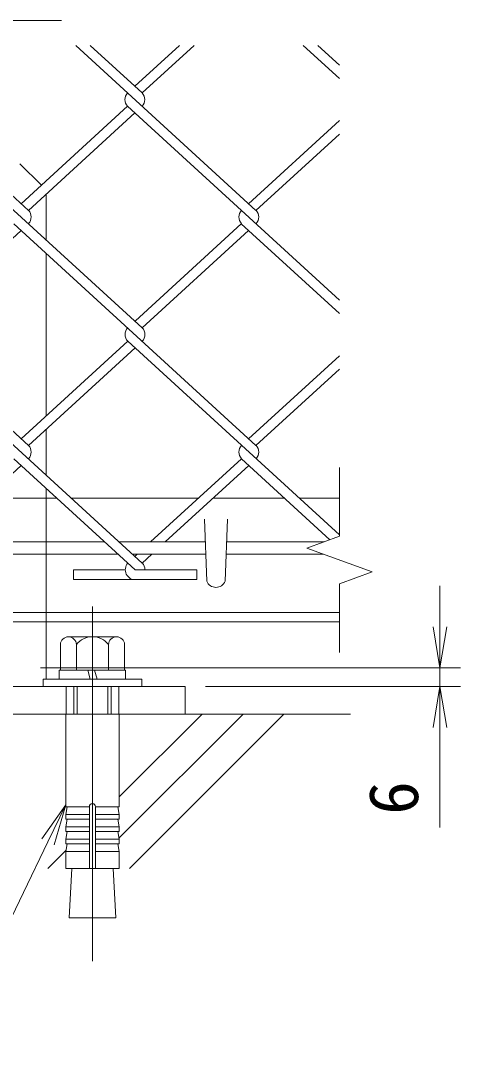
# Model space of a CAD drawing. Units: millimetres, scale not verified. Extents: x -4200 to 4200, y -2970 to 2970.
# Drawn here: x 1828 to 2256, y 468 to 1465 of the extents above; entities that cross this region are included whole.
import ezdxf
from ezdxf.enums import TextEntityAlignment as Align

# ---------------------------------------------------------------- set-up
doc = ezdxf.new("R2010")
doc.units = ezdxf.units.MM
doc.header["$LTSCALE"] = 20
doc.linetypes.add('DASHED', pattern=[7.5, 6, -1.5])
doc.linetypes.add('USER1', pattern=[50.8, 31.75, -6.35, 6.35, -6.35])
for name, color, linetype, lineweight in [('0-0_D-STR1', 1, 'Continuous', 18), ('0-1_D-BMK', 2, 'USER1', 13), ('0-2_D-STR-DIM', 7, 'Continuous', 9), ('0-3_D-STR3', 3, 'Continuous', 13), ('0-4_D-STR-TXT', 7, 'Continuous', 9), ('0-5_0', 7, 'Continuous', 9), ('0-6_D-STR2', 7, 'Continuous', 9), ('0-9_D-BGD', 7, 'Continuous', 9), ('0-A_D-DCR-HCH', 7, 'Continuous', 9)]:
    doc.layers.add(name, color=color, linetype=linetype, lineweight=lineweight)
doc.styles.add('ＭＳ ゴシック', font='')
doc.styles.get('ＭＳ ゴシック').set_extended_font_data('MS Gothic')

# ---------------------------------------------------------------- blocks, each defined once
blk = doc.blocks.new('_Open')
at = {"layer": '0-5_0'}
blk.add_line((-20, 3.33), (0, 0), dxfattribs=at)
blk.add_lwpolyline([(-20, -3.33), (0, 0), (-20, 0)], dxfattribs=at)
blk = doc.blocks.new('MLeader3')
at = {"layer": '0-4_D-STR-TXT'}
blk.add_line((1849.02, 668.55), (1872.4, 701.69), dxfattribs=at)
for points in [[(1861.03, 662.76), (1872.4, 701.69), (1855.03, 665.66)], [(1855.03, 665.66), (1759.86, 468.34), (1009.15, 468.34), (1001.95, 468.34)]]:
    blk.add_lwpolyline(points, dxfattribs=at)

msp = doc.modelspace()

# ---------------------------------------------------------------- linework, layer by layer
at = {"layer": '0-0_D-STR1'}
for p, q in [((1864.03, 999.74), (1794.15, 999.74)), ((2001.13, 999.74), (1877.88, 999.74)), ((2085.21, 999.74), (2015.34, 999.74)), ((2138.34, 999.74), (2099.42, 999.74)), ((2009.34, 919.12), (2007.23, 979.5)), ((2027.34, 919.12), (2029.45, 979.5)), ((1737.09, 888.74), (2138.34, 888.74)), ((1737.09, 879.74), (2138.34, 879.74))]:
    msp.add_line(p, q, dxfattribs=at)
msp.add_arc((2018.34, 922.87), 9.75, 202.61986, 337.38014, dxfattribs=at)
at = {"layer": '0-1_D-BMK'}
msp.add_line((1898.34, 894.46), (1898.34, 549.47), dxfattribs=at)
at = {"layer": '0-2_D-STR-DIM'}
for p, q in [((1868.34, 1464.65), (1741.43, 1464.65)), ((2138.34, 962.82), (2138.34, 1029.74)), ((2138.34, 849.74), (2138.34, 916.65)), ((2236.05, 874.74), (2236.05, 914.74)), ((1847.84, 834.74), (2256.05, 834.74)), ((2236.05, 834.74), (2236.05, 816.74)), ((2008.34, 816.74), (2256.05, 816.74)), ((2236.05, 776.74), (2236.05, 679.36))]:
    msp.add_line(p, q, dxfattribs=at)
msp.add_lwpolyline([(2138.34, 962.82), (2106.62, 951.28), (2170.05, 928.19), (2138.34, 916.65)], dxfattribs=at)
at = {"layer": '0-3_D-STR3'}
for p, q in [((1827.84, 1325.24), (1848.66, 1304.42)), ((1853.34, 1250.95), (1853.34, 1295.68)), ((1853.34, 1080.01), (1853.34, 1237.93)), ((1853.34, 1022.23), (1853.34, 1066.99)), ((1853.34, 999.74), (1853.34, 1009.53)), ((1702.93, 957.37), (1910.26, 957.37)), ((1924.12, 957.37), (2008.01, 957.37)), ((2028.67, 957.37), (2123.36, 957.37)), ((1716.03, 945.37), (1923.36, 945.37)), ((1937.21, 945.37), (2008.42, 945.37)), ((2028.26, 945.37), (2122.86, 945.37)), ((1853.34, 823.64), (1853.34, 879.74)), ((1872.39, 789.74), (1924.29, 789.74))]:
    msp.add_line(p, q, dxfattribs=at)
at = {"layer": '0-3_D-STR3', "linetype": 'DASHED'}
for p, q in [((1853.34, 999.74), (1853.34, 879.74)), ((1872.81, 789.74), (1872.81, 816.74)), ((1923.84, 789.74), (1923.84, 816.74))]:
    msp.add_line(p, q, dxfattribs=at)
at = {"layer": '0-3_D-STR3', "lineweight": 18}
for p, q in [((1867.16, 857.54), (1867.16, 832.64)), ((1921.72, 865.04), (1874.96, 865.04)), ((1880.34, 865.04), (1916.34, 865.04)), ((1882.75, 832.64), (1882.75, 857.54)), ((1913.93, 832.64), (1913.93, 857.54)), ((1929.52, 832.64), (1929.52, 857.54)), ((1930.59, 832.64), (1866.09, 832.64)), ((1866.09, 832.64), (1866.09, 823.64)), ((1867.16, 832.64), (1929.52, 832.64)), ((1893.84, 832.64), (1896.25, 823.64)), ((1902.84, 823.64), (1900.43, 832.64)), ((1930.59, 823.64), (1930.59, 832.64)), ((1850.34, 823.64), (1850.34, 816.74)), ((1946.34, 823.64), (1850.34, 823.64)), ((1866.09, 823.64), (1930.59, 823.64)), ((1946.34, 816.74), (1946.34, 823.64)), ((1850.34, 816.74), (1946.34, 816.74)), ((1880.35, 816.74), (1880.35, 789.74)), ((1883.59, 789.74), (1883.59, 816.74)), ((1913.11, 789.74), (1913.11, 816.74)), ((1916.35, 789.74), (1916.35, 816.74)), ((1872.39, 789.74), (1872.39, 699.63)), ((1924.29, 789.74), (1924.29, 699.63)), ((1895.34, 699.63), (1872.39, 699.63)), ((1872.39, 692.13), (1873.69, 699.52)), ((1895.34, 699.63), (1895.34, 639.74)), ((1901.34, 699.63), (1924.29, 699.63)), ((1901.34, 699.63), (1901.34, 639.74)), ((1924.29, 692.13), (1922.99, 699.52)), ((1872.39, 692.13), (1895.34, 692.13)), ((1872.39, 692.13), (1872.39, 687.63)), ((1872.39, 687.63), (1895.34, 687.63)), ((1872.39, 680.13), (1873.69, 687.52)), ((1924.29, 692.13), (1901.34, 692.13)), ((1924.29, 687.63), (1901.34, 687.63)), ((1924.29, 680.13), (1922.99, 687.52)), ((1924.29, 692.13), (1924.29, 687.63)), ((1872.39, 680.13), (1895.34, 680.13)), ((1872.39, 680.13), (1872.39, 675.63)), ((1924.29, 680.13), (1901.34, 680.13)), ((1924.29, 680.13), (1924.29, 675.63)), ((1872.39, 675.63), (1895.34, 675.63)), ((1872.39, 668.13), (1873.69, 675.52)), ((1872.39, 668.13), (1895.34, 668.13)), ((1872.39, 668.13), (1872.39, 663.63)), ((1924.29, 675.63), (1901.34, 675.63)), ((1924.29, 668.13), (1901.34, 668.13)), ((1924.29, 668.13), (1922.99, 675.52)), ((1924.29, 668.13), (1924.29, 663.63)), ((1872.39, 656.24), (1873.69, 663.63)), ((1872.39, 663.63), (1895.34, 663.63)), ((1924.29, 663.63), (1901.34, 663.63)), ((1924.29, 656.24), (1922.99, 663.63)), ((1872.39, 656.24), (1895.34, 656.24)), ((1872.39, 656.24), (1872.39, 639.74)), ((1924.29, 656.24), (1901.34, 656.24)), ((1924.29, 656.24), (1924.29, 639.74)), ((1872.39, 639.74), (1924.29, 639.74)), ((1878.35, 639.74), (1875.6, 591.44)), ((1918.33, 639.74), (1921.08, 591.44)), ((1921.08, 591.44), (1875.6, 591.44))]:
    msp.add_line(p, q, dxfattribs=at)
at = {"layer": '0-3_D-STR3'}
msp.add_lwpolyline([(1448.34, 789.74), (1988.34, 789.74), (1988.34, 816.74), (1448.34, 816.74)], close=True, dxfattribs=at)
at = {"layer": '0-3_D-STR3', "lineweight": 18}
for centre, radius, start, end in [((1874.96, 857.24), 7.8, 2.20423, 177.79577), ((1898.34, 845.09), 19.95, 38.61324, 141.38676), ((1921.72, 857.24), 7.8, 2.20423, 177.79577), ((1898.34, 699.63), 3, 0, 180)]:
    msp.add_arc(centre, radius, start, end, dxfattribs=at)
at = {"layer": '0-6_D-STR2'}
for p, q in [((1836.04, 1279.82), (1660.82, 1440.38)), ((2057.2, 1279.84), (1882, 1440.38)), ((1946.63, 1394.18), (1896.21, 1440.38)), ((1982.84, 1440.38), (1939.52, 1400.69)), ((1997.05, 1440.38), (1946.63, 1394.18)), ((2138.34, 1408.17), (2103.18, 1440.38)), ((2138.34, 1421.19), (2117.39, 1440.38)), ((1946.61, 1165.48), (1711.23, 1381.16)), ((1932.42, 1381.16), (1828.93, 1286.34)), ((2138.34, 1192.47), (1932.42, 1381.16)), ((1939.52, 1374.65), (1836.04, 1279.82)), ((2138.34, 1367.21), (2050.1, 1286.35)), ((2138.34, 1354.19), (2057.2, 1279.84)), ((1836.02, 1051.12), (1600.64, 1266.8)), ((2057.2, 1051.12), (1821.83, 1266.8)), ((2042.99, 1266.82), (1940.12, 1172.56)), ((2138.34, 1179.45), (2042.99, 1266.82)), ((1828.93, 1260.29), (1725.44, 1165.47)), ((2050.1, 1260.31), (1946.61, 1165.48)), ((1946.61, 936.76), (1711.23, 1152.44)), ((1932.58, 1152.62), (1828.91, 1057.63)), ((1939.68, 1146.11), (1836.02, 1051.12)), ((2138.34, 964.08), (1932.58, 1152.62)), ((2138.34, 1138.49), (2050.1, 1057.63)), ((2138.34, 1125.47), (2057.2, 1051.12)), ((1939.85, 930.26), (1821.99, 1038.26)), ((2043.17, 1038.26), (1954.89, 957.37)), ((2129.15, 959.48), (2043.17, 1038.26)), ((1829.09, 1031.75), (1747.92, 957.37)), ((2050.27, 1031.75), (1969.1, 957.37)), ((1941.8, 945.37), (1939.51, 943.27)), ((1956.01, 945.37), (1946.61, 936.76)), ((1879.85, 930.26), (1879.85, 920.66)), ((1879.85, 930.26), (1930.21, 930.26)), ((1939.85, 930.26), (1999.85, 930.26)), ((1999.85, 930.26), (1999.85, 920.66)), ((1879.85, 920.66), (1999.85, 920.66))]:
    msp.add_line(p, q, dxfattribs=at)
for centre, start, end in [((1939.51, 1387.69), 137.5, 222.5), ((1939.51, 1387.69), 317.5, 42.5), ((1829.09, 1273.49), 317.5, 42.5), ((2050.27, 1273.49), 137.5, 222.5), ((2050.27, 1273.49), 317.5, 42.5), ((1939.68, 1159.13), 137.5, 222.5), ((1939.68, 1159.13), 317.5, 42.5), ((1829.09, 1044.77), 317.5, 42.5), ((2050.27, 1044.77), 137.5, 222.5), ((2050.27, 1044.77), 317.5, 42.5), ((1939.85, 930.26), 137.5, 275), ((1939.68, 930.41), 359.10095, 42.5)]:
    msp.add_arc(centre, 9.64, start, end, dxfattribs=at)
at = {"layer": '0-9_D-BGD'}
msp.add_line((2149.25, 789.74), (1287.43, 789.74), dxfattribs=at)
at = {"layer": '0-A_D-DCR-HCH'}
for p, q in [((1924.1, 669.19), (2044.65, 789.74)), ((1924.29, 709.16), (2004.88, 789.74)), ((1934.43, 639.74), (2084.43, 789.74)), ((1854.88, 639.74), (1872.61, 657.47))]:
    msp.add_line(p, q, dxfattribs=at)

# ---------------------------------------------------------------- block references
at = {"layer": '0-2_D-STR-DIM', "xscale": 2, "yscale": 2}
for p, rotation in [((2236.05, 834.74), 270), ((2236.05, 816.74), 90)]:
    msp.add_blockref('_Open', p, dxfattribs=dict(at, rotation=rotation))
at = {"layer": '0-4_D-STR-TXT'}
msp.add_blockref('MLeader3', (0, 0), dxfattribs=at)

# ---------------------------------------------------------------- texts
at = {"layer": '0-2_D-STR-DIM', "style": 'ＭＳ ゴシック'}
msp.add_text('6', height=48.09, rotation=90, dxfattribs=at).set_placement((2229.3, 691.83), align=Align.BOTTOM_LEFT)

doc.saveas('drawing.dxf')
